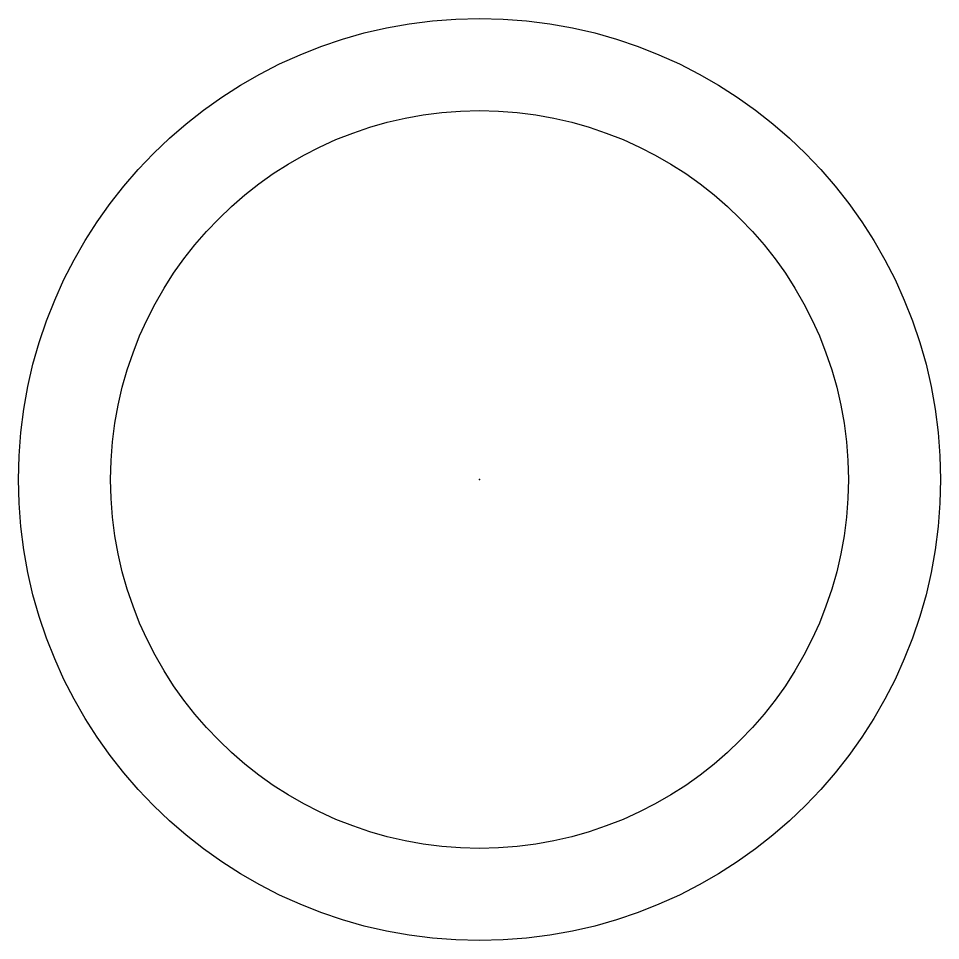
# Model space of a CAD drawing. Header units: centimetres. Extents: x -1.25 to 1.25, y -1.25 to 1.25.
import ezdxf

# ---------------------------------------------------------------- set-up
doc = ezdxf.new("R2010")
doc.units = ezdxf.units.CM
doc.header["$MEASUREMENT"] = 0
doc.layers.add('ring v1_Sketch1', color=7, linetype='Continuous')

msp = doc.modelspace()

# ---------------------------------------------------------------- linework, layer by layer
at = {"layer": 'ring v1_Sketch1'}
for radius in [1.25, 1]:
    msp.add_circle((0, 0), radius, dxfattribs=at)
msp.add_point((0, 0), dxfattribs=at)

doc.saveas('drawing.dxf')
